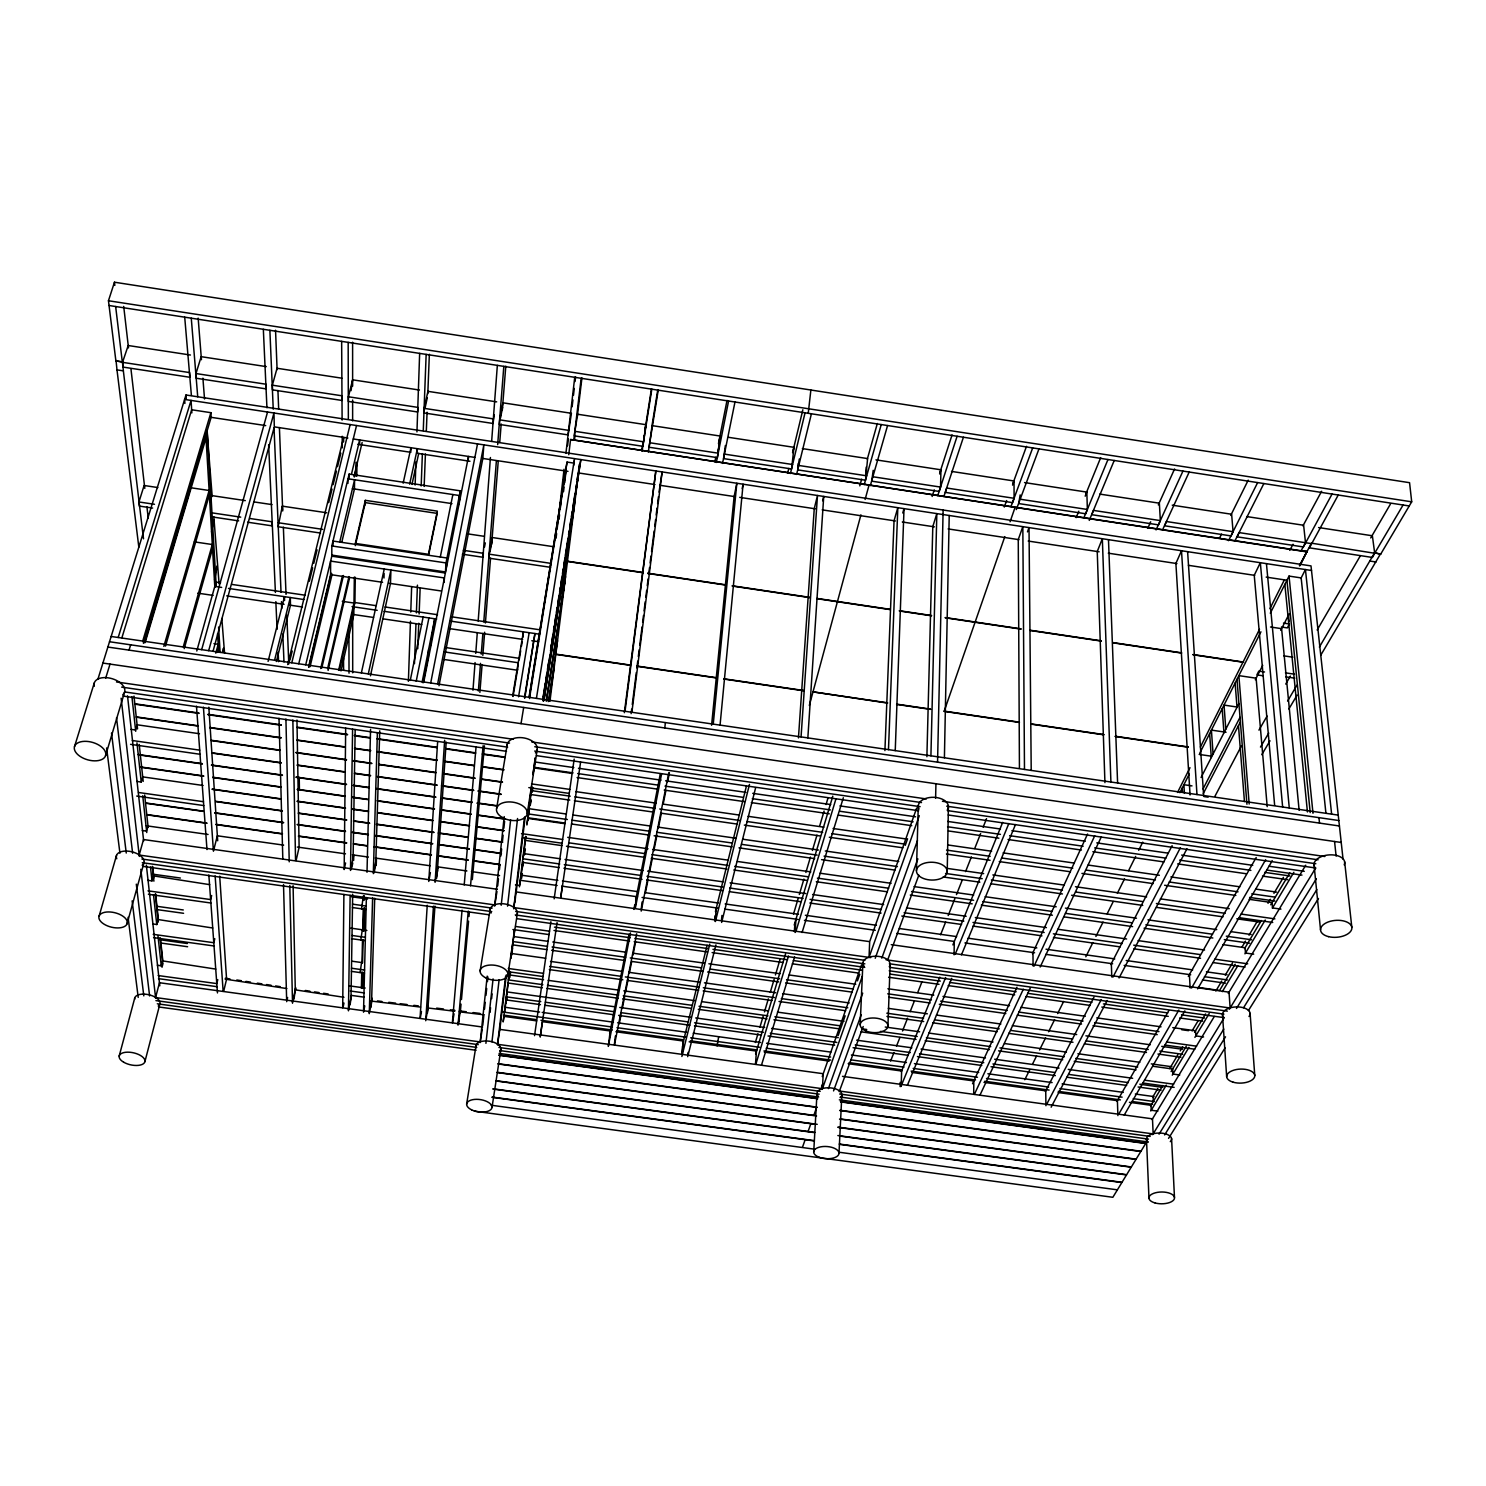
<?xml version="1.0" encoding="UTF-8"?>
<svg xmlns="http://www.w3.org/2000/svg" width="1486" height="1486" viewBox="0 0 1486 1486"><rect width="100%" height="100%" fill="white"/><g stroke="black" fill="none" stroke-linecap="round" stroke-linejoin="round"><path stroke-width="1.5" d="M419.423 390.038L352.628 379.822L351.03 390.688M331.824 545.956L331.805 555.095L445.447 571.961L446.004 562.934L460.326 490.844L349.136 474.09L331.824 545.956L446.004 562.934M332.994 545.622L333.013 541.053L446.989 558.012L446.413 567.039M343.6 441.974L343.637 437.386L287.708 664.576M973.702 1093.696L973.813 1080.935L911.828 1072.428M348.411 396.781L348.374 401.424L417.696 411.993L417.9 407.387L348.411 396.781L352.628 379.822M347.947 483.377L348.003 478.771L459.397 495.525L458.784 504.646M342.69 1007.731L343.898 894.498M344.176 869.069L345.681 728.103M349.08 478.715L349.136 474.09M354.355 577.051L353.798 614.554L341 670.892M355.804 476.04L356.008 462.257M348.448 1010.833L350.139 895.371M350.51 869.96L352.591 729.106M355.284 577.274L354.913 602.554L339.477 670.242M356.789 476.207L356.993 462.425M359.612 444.555L359.686 439.949L351.588 473.681M352.684 894.182L351.012 997.459M353.111 858.091L355.173 729.589M954.086 954.811L954.291 941.437L896.857 933.357M364.274 997.18L351.42 995.416L350.102 1004.74M353.649 860.413L353.742 855.007L350.51 870.443M365.24 504.887L365.333 500.336L437.33 511.128L428.451 554.297L355.321 543.412L365.333 500.336M947.214 871.725A15.399 8.916 1.5 0 0 924.589 863.162A15.399 8.916 1.5 0 0 923.698 878.579A15.399 8.916 1.5 0 0 947.214 871.725L948.402 806.898M944.409 757.767L949.22 515.493M360.114 972.568L361.562 962.538L352.368 961.256M360.819 939.969L362.305 929.716M361.507 908.819L363.03 898.38M935.604 798.205L935.939 783.754M937.555 762.188L943.127 510.014M361.395 988.32L361.767 972.104M361.99 962.835L362.51 939.672M362.733 930.403L363.216 909.562M363.42 900.293L363.531 895.649M361.971 988.413L362.343 972.197M362.565 962.928L363.104 939.765M363.327 930.496L363.81 909.636M364.033 900.367L364.144 895.742M362.12 986.741L362.435 972.828M363.42 931.072L363.977 907.872M362.695 986.834L363.03 972.903M364.014 931.146L364.572 907.965M930.923 755.817L936.83 513.617L932.799 526.601L926.892 756.708M873.211 470.3L871.706 481.167L939.208 491.457L940.545 487.074L940.954 469.799L875.96 459.861M363.55 1010.591L366.373 897.637M367.005 872.282L370.553 729.385M369.271 1013.675L372.633 897.637M373.357 872.115L377.388 732.858M916.453 870.685L918.274 805.951M383.982 578.017L384.112 573.522M371.593 1001.192L374.713 898.213M375.828 861.286L379.747 730.852M376.218 865.391L376.441 858.202L373.32 873.638M900.089 1086.563L900.219 1082.328M901.185 1085.876L901.63 1071.016L848.172 1063.679M408.39 681.312L410.452 621.259M410.768 612.028L411.641 586.636M415.133 485.03L415.931 461.923M416.953 431.906L419.646 353.389M895.241 750.616L904.027 508.639L902.764 512.986M887.941 1025.897L890.133 964.247M414.464 663.629L415.95 624.399M416.396 612.864L417.436 585.168M421.17 485.941L422.395 453.62M423.269 430.55L426.148 354.392M417.752 648.75L418.755 623.247M419.126 613.978L420.129 588.475M424.142 486.442L425.423 453.973M426.333 430.791L427.076 412.235M427.801 393.697L429.361 354.281M888.479 749.631L897.823 507.692L894.052 520.75L884.913 750.597M410.768 452.301L410.972 447.732L403.152 483.173M860.171 1024.801L862.883 963.225M496.677 401.852L427.912 391.338L424.197 408.353L423.993 412.941L493.055 423.473L494.225 414.631M869.013 485.235L865.112 499.445M838.996 1153.192L841.856 1094.625M865.781 475.854L866.208 467.143M799.301 459.025L797.778 469.892L865.558 480.219L867.601 458.58L802.366 448.605M821.535 1089.387L821.758 1085.114M428.172 657.165L428.6 649.605M813.715 1152.059L816.984 1093.566M444.128 582.419L444.407 577.961L330.616 561.095L330.598 574.618L382.571 582.308M420.055 1018.3L427.244 905.29M428.86 879.935L437.646 741.551M794.36 931.443L794.954 922.565M795.103 932.484L795.976 919.147M807.845 737.892L823.727 496.435L822.631 500.819M459.713 499.965L460.326 490.844M425.832 1019.099L433.466 906.163M435.175 880.826L444.667 740.251M801.065 736.907L817.486 495.488L814.254 508.658L798.446 737.91M427.987 1007.935L434.952 906.126M437.516 868.92L446.19 742.127M468.183 460.994L468.499 456.443L423.77 681.981M472.975 690.21L475.056 662.57M475.743 653.338L477.303 632.609M478.176 621.092L490.436 457.521M491.643 441.398L497.346 365.37M797.945 467.719L798.279 463.372M755.501 1063.79L756.467 1051.066L689.132 1041.816M725.354 445.54L723.589 458.598L791.611 468.963L793.97 447.323L728.493 437.311M478.362 690.99L480.517 663.369M481.241 654.156L482.876 633.445M483.767 621.928L496.398 460.771M497.661 444.648L503.81 366.373M479.885 692.365L482.096 664.614M482.82 655.345L484.659 632.219M485.402 622.968L490.547 558.179M491.643 544.303L498.256 461.013M499.723 442.512L501.191 424.012M502.305 410.117L505.797 366.169M810.873 390.019L808.235 413.312M499.686 419.851L499.315 424.42L568.116 434.896L571.423 413.294L502.918 402.817L499.686 419.851L568.655 430.364M553.665 546.718L492.256 537.523L489.191 554.167L488.857 558.142L550.526 567.318M452.376 1022.74L462.053 910.175M464.208 884.913L476.04 747.105M718.685 1036.671L717.069 1045.94M458.152 1023.52L468.257 911.048M470.523 885.805L483.099 745.786M721.527 919.89L721.936 915.45M460.196 1013.378L461.031 1004.146M461.459 999.539L468.554 921.134M468.982 916.528L469.39 911.902M472.307 879.619L484.436 745.879M714.673 920.243L715.082 915.803M715.119 921.246L716.345 907.927M687.721 1056.639L688.129 1052.404M720.06 725.112L743.093 484.195L742.183 488.615M713.243 724.128L736.833 483.247L734.121 496.528L711.59 725.261M681.925 1052.385L682.538 1046.051M682.223 1053.741L683.467 1041.036L615.891 1031.748M522.793 637.475L523.388 631.847L512.67 695.931M480.145 1042.578L487.204 976.116M494.689 906.144L504.2 816.594M717.849 453.304L718.314 448.958M718.778 444.611L720.078 436.03L652.075 425.628L649.122 447.249L717.385 457.651L720.078 436.03M482.764 1025.377L483.749 1016.145M484.492 1009.235L485.216 1002.326M485.959 995.416L486.702 988.506M487.445 981.596L487.928 976.989M497.699 885.897L498.442 878.988M499.426 869.756L499.909 865.149M500.912 855.917L501.636 849.008M502.379 842.079L503.122 835.169M503.865 828.259L504.59 821.331M485.922 1043.358L493.073 978.902M501.209 905.253L510.627 819.845M490.064 1012.337L490.566 1007.731M491.625 998.629L492.107 993.93M491.959 1041.872L499.11 979.738M507.543 906.144L517.555 818.507M641.302 908.615L642.082 901.965M664.781 727.973L665.394 722.605M556.08 538.192L556.6 533.585M557.139 528.997L564.067 469.242M565.943 453.156L574.729 377.314M559.015 519.376L559.553 514.769M560.352 507.878L560.891 503.29M561.689 496.398L562.507 489.507M563.305 482.616L563.844 478.009M567.578 445.856L568.376 438.964M572.129 406.811L572.927 399.92M573.466 395.313L574.265 388.422M575.063 381.531L575.602 376.942M497.476 1044.955L505.611 976.339M513.654 908.8L524.521 817.17M614.387 1044.435L615.39 1035.983M635.079 907.742L636.38 896.652M499.779 1030.039L506.336 974.853M563.51 491.68L564.067 487.092M564.773 482.634L565.962 471.062L529.48 698.569M573.336 463.038L567.039 462.072L529.35 696.804M516.088 893.16L525.115 817.226M568.748 454.697L570.568 439.522L1306.863 551.64L1299.878 565.739M573.763 440.32L581.175 378.298M574.506 439.893L575.063 435.305M577.255 416.953L581.936 377.908M608.424 1045.773L610.207 1030.968L542.371 1021.644L540.291 1036.429M503.16 1021.941L509.438 971.175M510.887 957.82L514.416 929.883M519.431 886.845L525.505 836.451M526.898 825.009L531.579 786.075M532.954 774.633L535.164 757.879M505.166 1008.047L507.097 991.924L615.185 1006.839M506.819 994.283L508.193 982.84M509.587 971.417L508.955 976.506L509.215 974.927L543.56 979.72M511.518 955.405L512.893 943.963M513.729 937.109L514.639 929.512M520.843 878.505L522.831 861.62M523.666 854.766L525.877 836.469M527.809 820.458L531.802 787.32M534.7 763.284L535.332 758.139M574.896 431.33L574.358 435.862L642.899 446.302L645.89 424.68L577.645 414.241L574.896 431.33L643.587 441.806M506.466 998.536L505.909 1003.124L506.689 998.536M508.955 977.918L509.512 973.349M512.001 952.73L512.559 948.142M522.236 867.973L522.793 863.385M523.908 854.227L524.447 849.658M528.644 814.997L529.109 811.189M529.982 803.833L530.539 799.264M531.375 792.391L531.932 787.803M573.689 465.378L574.246 460.864M560.686 607.941L569.64 537.263M549.95 701.281L578.518 472.957M631.123 713.67L631.699 709.101M632.274 704.531L636.305 672.564M636.881 667.994L637.735 661.14M638.311 656.571L639.184 649.716M639.76 645.147L642.063 626.888M642.639 622.318L643.494 615.464M644.07 610.895L645.221 601.756M645.797 597.186L646.67 590.332M647.246 585.763L648.1 578.927M648.676 574.358L649.549 567.503M650.125 562.934L650.979 556.08M651.555 551.51L654.156 530.966M654.732 526.397L655.586 519.543M656.162 514.973L657.035 508.119M657.611 503.55L658.465 496.695M659.041 492.126L662.124 471.916L631.884 712.277M624.343 712.686L655.846 470.951L625.03 711.274M643.772 439.8L644.348 435.472M560.761 897.284L562.321 886.213M534.551 1035.649L550.879 921.747M554.148 898.844L574.172 759.105M540.198 1037.079L557.064 922.62M560.761 897.433L580.599 762.095M507.933 974.575L517.369 913.351M510.794 958.526L511.574 953.51L545.641 958.247M509.159 974.946L508.398 979.906L542.836 984.679M504.497 1012.207L505.24 1007.304L539.641 1012.04M506.002 1002.418L506.689 997.886M509.828 977.435L510.534 972.884M503.234 1021.291L503.995 1016.368L536.669 1020.863M492.015 1107.404L500.912 1049.153M527.251 813.399L537.263 749.185M531.765 787.097L531.226 790.589L570.234 796.18M514.769 902.169L515.456 897.693M527.047 823.653L527.864 818.414L564.921 823.69M528.756 812.563L527.939 817.783L564.643 823.003M530.168 804.353L530.874 799.802M546.439 699.627L565.553 576.661M530.298 805.152L531.004 800.601M532.174 792.242L532.88 787.691M546.309 701.243L565.051 580.673M525.747 836.934L525.208 840.389L561.894 845.608M522.478 867.267L523.462 861.657M524.521 854.803L525.32 848.952M548.223 701.596L557.529 640.689M521.605 878.282L522.31 873.731M549.003 700.909L554.278 666.787M645.221 428.971L645.89 424.68M543.17 696.767L545.306 683.077M546.031 678.508L546.737 673.938M547.461 669.387L548.538 662.533M550.674 648.843L551.399 644.274M552.105 639.704L552.829 635.154M553.535 630.584L554.259 626.015M554.965 621.464L555.69 616.894M556.396 612.325L557.12 607.755M557.826 603.205L558.903 596.35M559.609 591.781L560.333 587.23M561.039 582.661L561.764 578.091M562.47 573.54L563.194 568.971M563.9 564.401L564.624 559.832M565.33 555.281L567.838 539.307M568.562 534.737L569.268 530.168M569.992 525.598L570.698 521.047M571.423 516.478L572.129 511.908M572.853 507.358L574.989 493.649M575.714 489.098L576.419 484.529M578.203 473.124L577.144 479.959L579.633 463.985L578.927 468.554M543.003 698.791L549.969 655.252M550.507 650.905L569.249 532.192M569.788 527.771L576.735 484.343M543.04 700.538L580.84 459.564L543.337 701.188M543.82 700.686L574.933 501.562M544.043 700.277L574.395 505.89M533.121 773.24L533.957 767.928L572.129 773.426M534.31 765.513L534.867 761.984L573.856 767.593M641.729 450.629L642.454 446.041M645.333 427.708L651.462 388.738M642.063 451.094L651.815 389.183M482.244 1029.148L480.201 1041.927L155.584 997.552L159.466 982.729L482.579 1027.03M536.427 698.383L574.525 458.617M466.641 1104.098L475.984 1045.884M651.89 426.371L657.778 389.722M648.267 452.041L658.224 390.186M521.029 723.645L523.666 707.466M496.974 891.507L494.819 904.918L139.182 855.044L143.51 839.534L497.346 889.278M529.09 697.045L567.039 462.072M570.568 439.522L1306.9 551.9M480.127 970.878L490.213 909.023M524.484 697.64L534.941 633.538L524.781 698.197M496.621 808.421L507.283 744.226M518.577 696.785L529.165 632.683M458.004 1025.154L460.474 1010.387M458.431 1023.91L459.137 1019.693M513.06 696.488L517.63 669.071M519.153 659.933L520.676 650.794M521.437 646.224L522.199 641.655M452.598 1022.257L454.029 1013.823M425.72 1020.733L428.339 1005.985L427.392 1013.173M420.334 1017.836L421.467 1011.52M436.587 878.412L437.887 866.877L435.064 882.331M436.438 877.056L437.627 870.443M428.748 881.439L430.383 872.598M490.009 551.826L491.959 541.294M484.51 547.052L485.29 542.91M500.541 417.956L502.584 407.164M437.627 683.987L483.86 444.853L482.82 458.468L439.002 685.715M369.308 1013.006L372.169 998.258L370.85 1007.582M609.631 1033.903L629.042 934.304M633.89 909.413L634.763 904.881M635.655 900.349L660.341 773.612M363.513 1012.207L364.757 1005.892M430.699 682.984L477.526 443.887M608.294 1046.404L630.491 932.929M635.376 907.965L661.567 774.039M422.135 682.111L434.729 618.789L430.253 646.707M423.083 682.817L428.451 655.735M714.859 461.812L715.769 457.261M718.462 443.627L727.025 400.403M716.363 462.462L728.586 401.034M614.461 1044.918L636.658 933.784M641.19 911.104L668.811 772.757M619.235 1023.743L621.018 1014.864M622.355 1008.195L624.566 997.087M625.457 992.629L628.114 979.385M629.432 972.773L631.643 961.721M632.962 955.108L635.618 941.864M645.351 893.179L648.007 879.879M649.791 871L652.484 857.571M653.821 850.865L656.961 835.188M658.298 828.464L661.437 812.805M663.22 803.87L665.877 790.608M667.641 781.747L669.424 772.906M374.101 872.821L376.329 861.806M348.467 1010.146L351.42 995.416M440.302 557.009L452.858 494.541M416.21 681.238L428.915 617.935M343.099 1007.248L343.953 1003.031M410.266 680.384L423.12 617.08M722.53 463.409L734.976 402.019M428.804 554.278L437.2 513.394L365.296 502.621L355.284 545.678M351.848 867.415L352.758 863.013M344.176 869.551L345.569 862.939M368.305 673.901L390.929 570.048L390.484 583.478L370.46 675.814M409.634 484.157L417.362 448.698L417.157 453.267L469.966 461.254M411.975 484.417L418.718 453.341M292.501 1002.474L295.714 987.763L293.949 999.186M424.922 408.65L427.262 397.876M286.687 1001.675L287.615 997.477M361.377 672.898L384.242 569.045M338.622 670.335L353.965 603.037L342.3 601.31M296.104 860.524L299.113 847.299L296.959 720.041M328.109 670.39L349.451 578.37M327.589 668.663L348.969 576.568M320.697 668.533L342.43 575.881M321.775 668.087L343.452 575.509M792.967 451.54L793.97 447.323M308.568 666.842L330.524 574.859M354.114 476.152L362.138 442.512M308.865 667.325L331.304 573.299M354.281 477.025L355.878 470.319M339.737 542.037L354.578 479.755L354.448 488.987L341.78 542.297M310.072 666.657L332.14 574.079M305.726 664.799L332.177 554.631M787.71 472.957L788.806 468.443M792.577 452.636L802.849 409.764M298.76 663.778L356.529 425.535M223.773 990.883L226.801 978.29M790.422 473.514L805.059 412.811M217.773 979.645L216.807 983.602L158.185 975.559M290.011 659.988L292.222 650.998M309.348 581.305L312.654 567.819M313.769 563.324L317.075 549.839M328.685 502.639L332.01 489.154M333.105 484.659L336.43 471.173M337.526 466.678L340.833 453.174M291.795 662.775L350.139 424.55M796.589 474.461L811.412 413.795M214.801 938.725L213.817 942.718L153.225 934.341M682.761 1043.934L707.113 945.263M715.435 911.624L746.436 786.02M681.87 1056.49L709.806 944.056M715.398 921.561L749.464 784.404M274.631 660.025L290.327 597.521L290.476 605.248L276.396 661.493M268.093 661.381L284.476 596.666L284.569 600.53M211.662 895.501L210.641 899.569L148.006 890.838M688.129 1055.023L715.936 944.91M721.62 922.434L755.668 787.617M213.427 851.162L217.346 835.782L283.64 845.125M144.922 1061.617L159.968 1003.719M162.011 967.275L162.866 964.005M320.456 533.047L278.105 526.75L282.34 506.15L326.734 512.781M152.742 923.939L156.754 924.496L158.073 919.537L212.721 928.007M119.177 1056.082L134.706 998.146M222.417 652.205L223.494 648.212L223.68 651.667M809.331 705.441L860.933 514.843M147.876 880.325L151.999 880.901L153.374 875.867L209.73 884.653M215.786 653.171L218.201 644.292L213.947 643.661M217.197 652.428L218.423 647.952M213.204 650.645L274.316 426.891L273.963 412.997L208.69 650.664M272.347 385.19L342.096 395.815L342.059 400.458L272.458 389.852L272.347 385.19L277.046 368.268L341.873 378.187M201.687 649.642L267.554 412.012M127.072 923.79A14.507 7.411 13.8 0 0 108.348 911.94A14.507 7.411 13.8 0 0 103.89 924.069A14.507 7.411 13.8 0 0 127.072 923.79L144.049 862.4M214.913 574.135L217.216 565.906L214.597 579.856M148.006 826.012L146.575 831.12L142.322 830.507M196.784 651.017L215.99 582.085L220.56 582.753M859.781 485.866L861.657 479.179M867.304 459.137L877.334 423.491M184.208 648.658L212.554 548.594M864.183 484.715L881.235 424.569M211.551 532.044L213.668 519.84L211.885 526.081M136.842 781.432L141.226 782.063L142.712 776.881L203.099 785.481M183.261 646.912L212.312 544.526L194.332 541.87M99.116 916.138L116.521 855.342M870.313 485.643L887.569 425.535M210.102 501.804L211.885 495.618L245.301 500.615M163.832 646.373L209.136 490.491L190.635 487.724L144.699 642.063M165.503 646.094L209.377 494.782M208.709 475.483L209.935 471.285L208.969 479.625M143.288 642.955L205.105 435.565M143.938 642.992L211.142 417.325L210.882 412.681L191.657 409.764L121.926 637.68M145.126 642.639L206.034 437.906M755.371 1042.485L757.971 1033.736M759.922 1027.179L763.172 1016.257M764.473 1011.873L768.336 998.852M770.268 992.332L774.132 979.311M775.432 974.965L779.946 959.77M793.524 914.076L798.038 898.826M799.338 894.479L803.907 879.08M805.876 872.468L810.446 857.069M812.396 850.475L816.984 835.076M819.585 826.29L824.098 811.077M826.049 804.558L827.981 798.038M105.562 755.668A16.179 9.046 15.9 0 0 84.665 741.328A16.179 9.046 15.9 0 0 79.928 756.281A16.179 9.046 15.9 0 0 105.562 755.668L124.601 692.086M142.823 640.726L210.882 412.681M755.594 1053.945L785.555 953.938M794.211 925.054L832.81 796.162M129.041 650.125L130.657 644.831M755.817 1064.329L788.527 955.981M795.864 931.666L835.912 799.004M761.501 1065.109L794.639 956.854M802.068 932.539L843.324 797.759M195.966 373.543L265.994 384.224L266.124 388.886L196.263 378.243L195.966 373.543L201.186 356.677L266.254 366.615M105.655 678.266L110.02 664.093M118.193 637.494L191.062 400.403L191.861 412.867M74.504 746.604L94.268 682.984M97.89 679.269L185.991 394.997L1311.005 565.906L1343.047 859.131M122.298 361.915L115.889 360.931L122.298 361.915L115.648 306.525M152.631 508.063L139.331 506.076L138.941 501.971L144.123 485.495L157.869 487.557M939.616 473.96L940.954 469.799M115.889 360.931L108.459 300.748L114.459 282.21L1409.564 482.69L1411.7 501.822L1380.661 554.185L1374.606 552.792L1380.661 554.185M932.149 496.473L934.285 489.878M939.969 472.288L952.062 434.915M937.74 495.618L957.114 436.252M943.851 496.547L963.411 437.237M122.521 362.343L189.595 372.577L189.911 377.277L122.966 367.079L122.521 362.343L128.205 345.514L190.412 355.024M1014.102 498.293L1012.598 502.639L945.337 492.386L946.693 488.021L1014.102 498.293L1014.028 480.981L951.523 471.415M1004.815 536.632L944.112 711.385L1019.415 722.437M1010.09 521.735L1015.049 507.469M1020.176 494.894L1018.69 503.568L1085.709 513.766L1087.362 509.475L1086.842 492.107L1024.56 482.579M822.241 1076.551L861.509 964.897M916.676 808.031L869.681 941.641L869.031 957.374L919.295 815.703M838.197 1035.501L845.144 1015.83M857.459 980.871L859.781 974.314M905.253 845.367L907.575 838.81M822.204 1089.349L862.363 976.153M802.459 1147.285L805.171 1139.688M808.087 1131.496L810.836 1123.732M1027.476 531.895L1029.018 527.604L1031.21 770.417M828.426 1088.606L862.697 993.168M875.235 958.247L917.475 840.612M1012.542 485.105L1014.028 480.981M833.553 1090.91L861.211 1014.827M881.792 958.173L917.884 858.852M1004.276 507.06L1006.672 500.559M1013.006 483.191L1026.51 446.32M839.237 1091.671L863.199 1026.51M887.662 959.993L918.831 875.18M1011.037 506.485L1032.677 447.918M1016.313 509.587L1038.974 448.883M890.578 1061.097L893.978 1052.497M896.541 1046.033L899.94 1037.432M902.504 1030.987L907.575 1018.17M910.101 1011.78L914.336 1001.1M917.716 992.555L921.933 981.875M940.564 934.805L945.653 921.97M948.179 915.543L954.811 898.807M956.464 894.628L962.278 879.972M965.584 871.595L971.38 856.939M974.705 848.525L980.63 833.59M983.156 827.182L986.537 818.637M1085.189 496.194L1086.842 492.107M901.37 1071.685L939.802 977.119M952.897 944.892L1002.678 822.371M1076.18 517.63L1078.799 511.203M1085.802 494.058L1100.68 457.651M900.906 1086.545L945.653 977.509M955.312 953.993L1008.827 823.56M1084.093 517.332L1107.962 459.527M907.426 1085.189L951.709 978.364M961.461 954.848L1015.495 824.526M1089.257 520.397L1114.221 460.493M1160.343 520.602L1158.541 524.874L1091.783 514.695L1093.455 510.404L1160.343 520.602L1159.359 503.197L1099.77 494.095M1147.824 528.143L1150.703 521.809M1158.337 504.906L1174.572 468.963M1156.052 529.926L1182.949 471.081M1163.074 528.756L1189.19 472.046M972.531 1083.74L1017 987.206M1032.473 953.64L1087.566 834.036M1233.064 531.691L1231.095 535.926L1164.597 525.784L1166.417 521.53L1233.064 531.691L1231.634 514.249L1172.25 505.166M974.352 1094.402L1023.297 989.267M1034.052 966.141L1094.736 835.764M979.961 1095.163L1030.3 988.004M1040.181 966.996L1101.367 836.729M1219.449 538.248L1221.492 534.106M1230.742 515.419L1248.221 480.145M1024.801 1079.709L1029.724 1069.79M1032.659 1063.846L1036.596 1055.914M1039.55 1049.97L1045.587 1037.841M1048.596 1031.767L1054.614 1019.637M1057.623 1013.563L1063.66 1001.434M1085.82 956.78L1092.897 942.551M1095.906 936.459L1103.058 922.063M1107.144 913.834L1113.274 901.5M1117.361 893.272L1124.512 878.876M1128.58 870.666L1135.657 856.4M1138.703 850.289L1142.734 842.153M1228.532 540.681L1257.639 482.597M1177.544 792.447L1189.989 767.686M1200.372 747.031L1259.496 629.358M1269.88 608.703L1284.406 579.8M1234.699 541.294L1263.862 483.563M1179.884 792.688L1189.227 774.113M1199.629 753.495L1260.945 631.81M1270.307 613.235L1289.031 576.085L1301.16 577.924L1325.883 812.861M1299.86 565.46L1306.863 551.64M1338.236 495.024L1309.407 547.851L1372.432 557.454L1374.699 553.275L1372.377 535.777L1318.584 527.549M1300.863 578.5L1305.432 569.565L1331.623 814.142M1299.396 565.664L1311.469 543.17L1374.699 553.275M1201.078 777.494L1238.915 703.565M1255.317 679.752L1262.728 665.338M1280.728 630.343L1289.198 613.867M1045.364 1091.541L1093.956 997.292M1110.859 964.507L1172.12 845.664M1203.01 788.973L1240.011 717.348M1203.307 793.524L1240.383 721.955M1046.627 1104.377L1101.2 999.669M1112.958 977.101L1180.367 847.763M1051.141 1107.181L1107.2 1000.524M1119.069 977.955L1186.98 848.729M1214.954 796.255L1241.404 745.972M1289.737 550.377L1293.043 544.266M1302.925 525.914L1321.611 491.272M1332.05 494.076L1303.389 546.941L1237.132 536.836L1239.12 532.601L1311.525 543.635M1319.382 647.079L1374.606 552.792M1320.664 655.363L1380.605 553.702M1116.989 1101.405L1168.758 1010.703M1188.317 976.432L1256.209 857.515M1118.642 1114.296L1178.844 1010.071M1191.568 988.023L1265.663 859.725M1258.939 730.128L1267.075 716.103M1285.724 684.08L1290.368 676.074M1317.153 630.027L1360.247 555.968M1370.724 537.951L1390.524 503.921M1124.215 1115.076L1184.825 1010.907M1197.642 988.877L1272.239 860.673M1260.481 747.068L1268.728 733.081M1287.582 701.076L1296.999 685.083M1374.643 553.275L1403.081 505.017M1261.763 754.702L1270.01 740.79M1288.864 709.008L1297.111 695.095M1152.932 1096.742L1157.835 1088.495M1169.686 1068.583L1177.841 1054.856M1180.218 1050.881L1182.707 1046.683M1192.069 1030.931L1198.106 1020.789M1215.808 991.051L1221.808 980.964M1225.3 975.095L1232.47 963.039M1241.906 947.176L1245.509 941.121M1249.02 935.214L1257.342 921.209M1268.004 903.302L1270.381 899.309M1273.929 893.327L1283.421 877.372M1150.554 1106.03L1162.814 1085.523M1171.117 1071.592L1186.255 1046.255M1194.595 1032.306L1205.555 1013.954M1235.219 964.247L1219.579 990.456L1197.92 987.373M1244.562 948.607L1261.335 920.521M1270.734 904.77L1289.829 872.802M1150.777 1110.989L1166.287 1085.133M1172.25 1075.177L1188.93 1047.333M1194.893 1037.395L1209.195 1013.526M1222.309 991.645L1237.819 965.789M1244.971 953.863L1265.236 920.038M1272.388 908.113L1293.86 872.319M1152.04 1119.59L1214.322 1016.48M1228.253 993.428L1305.73 865.205M1117.249 1190.082L1112.847 1197.289L474.368 1111.157M1152.69 1134.654L1223.777 1018.393M1229.349 1009.273L1315.723 867.991L948.235 814.997M1159.043 1134.171L1223.758 1029.092M1236.482 1008.455L1316.355 878.765M1164.634 1134.932L1225.523 1036.801M1243.559 1007.731L1316.856 889.575M1168.553 1138.369L1225.077 1047.909M1248.426 1010.554L1318.472 898.473M377.388 1000.914L381.939 1001.471M388.775 1002.307L395.61 1003.143M400.18 1003.7L407.015 1004.517M413.851 1005.353L418.42 1005.911M436.643 1008.14L443.478 1008.975M450.314 1009.811L454.883 1010.369M459.434 1010.926L466.27 1011.743M473.105 1012.579L479.959 1013.415M370.385 1000.97L420.557 1007.081M427.392 1007.917L454.753 1011.242M459.304 1011.799L484.38 1014.864M498.98 1055.023L817.43 1098.451M840.389 1101.59L1145.817 1143.254M498.98 1055.301L817.727 1098.786M840.667 1101.906L1145.669 1143.514L1140.951 1151.26L840.184 1110.283M498.089 1063.697L817.226 1107.163M498.033 1063.976L816.65 1107.367L813.826 1115.336L497.16 1072.279M839.646 1110.506L1140.784 1151.52L1136.121 1159.154L841.262 1119.051M497.16 1072.558L816.557 1115.986M839.534 1119.107L1135.973 1159.414L1131.366 1166.956L837.881 1127.112M496.231 1080.731L817.244 1124.326M496.231 1081.009L815.424 1124.345M838.308 1127.447L1131.199 1167.216L1126.648 1174.683L837.881 1135.545M493.092 1088.811L814.96 1132.425M493.036 1089.071L814.347 1132.611M839.609 1136.047L1126.499 1174.924L1122.004 1182.299L839.274 1144.053M492.2 1097.077L813.994 1140.616M492.07 1097.318L814.347 1140.932M839.59 1144.35L1121.856 1182.559L1117.398 1189.84L839.256 1152.263M491.253 1105.231L814.569 1149.18M351.495 968.24L364.572 970.042M160.581 942.997L187.607 946.731M619.792 1007.471L691.083 1017.316M695.689 1017.947L764.677 1027.476M771.587 1028.423L838.271 1037.637M856.679 1040.181L911.865 1047.797M921.06 1049.06L985.459 1057.958M994.654 1059.221L1059.054 1068.118M1068.248 1069.381L1132.648 1078.279M1144.517 1080.173L1173.643 1084.186M351.439 971.38L364.479 973.181M1142.845 1083.034L1174.144 1087.362M506.355 996.846L540.774 1001.601M545.362 1002.233L614.22 1011.725M621.111 1012.672L687.665 1021.848M694.556 1022.795L763.414 1032.306M770.305 1033.253L836.859 1042.429M855.23 1044.955L910.324 1052.552M919.5 1053.834L983.769 1062.694M992.945 1063.957L1054.911 1072.502M1068.694 1074.397L1128.357 1082.625M1139.836 1084.223L1162.795 1087.38M505.983 999.892L540.458 1004.629M545.065 1005.279L614.015 1014.771M618.622 1015.402L689.875 1025.229M694.464 1025.86L761.129 1035.055M768.021 1036.002L834.686 1045.197M853.075 1047.723L908.243 1055.339M917.438 1056.602L981.8 1065.481M990.995 1066.744L1055.357 1075.604M1066.855 1077.201L1126.629 1085.43M1138.109 1087.009L1161.105 1090.185M349.024 985.812L365.184 988.041M542.186 1012.393L613.458 1022.201M617.582 1022.777L686.532 1032.268M693.238 1033.197L760.572 1042.466M766.59 1043.283L830.86 1052.107M851.422 1054.967L906.441 1062.527M914.447 1063.642L978.698 1072.483M987.874 1073.746L1052.125 1082.588M1062.1 1083.944L1123.249 1092.377M1135.36 1094.03L1154.046 1096.612M350.325 991.013L364.126 992.908M502.101 1011.892L612.473 1027.067M617.006 1027.68L686.049 1037.191M690.656 1037.822L759.532 1047.258M766.237 1048.206L830.6 1057.048M851.181 1059.889L903.99 1067.152M913.147 1068.397L977.472 1077.257M986.518 1078.483L1048.652 1087.046M1059.889 1088.569L1122.116 1097.151M1133.261 1098.656L1154.25 1101.572M157.349 965.25L161.25 965.789L162.531 960.885L215.73 969.095M504.144 1015.198L536.335 1019.619M540.923 1020.25L612.213 1030.039M616.82 1030.671L683.504 1039.847M690.396 1040.794L757.08 1049.952M763.99 1050.899L830.674 1060.075M849.063 1062.601L901.946 1069.864M911.141 1071.127L975.54 1079.988M984.735 1081.251L1049.116 1090.092M1058.311 1091.356L1120.407 1099.9M1131.905 1101.479L1152.597 1104.321M764.343 1052.144L829.188 1061.06M983.973 1082.328L1045.735 1090.817L1045.921 1105.714M1058.143 1092.526L1117.398 1100.662L1117.899 1115.577M1129.416 1102.315L1151 1105.287L1151.223 1110.246L1157.873 1111.157M158.519 978.661L217.03 986.685M842.488 1076.347L1152.486 1118.847L1153.155 1133.911L839.46 1091.04M155.937 1000.617L478.251 1044.639M498.906 1047.463L820.198 1091.356M839.664 1094.012L1150.164 1136.437M157.312 1003.793L476.765 1047.407M499.742 1050.546L819.176 1094.16M840.37 1097.058L1148.529 1139.13M158.742 1006.969L476.077 1050.268M499.073 1053.407L818.712 1097.04M839.349 1099.844L1147.916 1141.954M153.169 874.232L180.363 878.022M553.981 930.477L629.618 941.065M634.188 941.697L707.54 951.95M712.128 952.582L783.178 962.519M792.354 963.801L858.815 973.089M888.628 977.249L939.041 984.308M948.217 985.59L1014.678 994.877M1026.139 996.474L1090.334 1005.446M1101.776 1007.044L1168.256 1016.35M1179.717 1017.947L1202.638 1021.142M515.586 926.465L549.523 931.22M352.535 904.157L366.15 906.07M512.911 929.53L549.04 934.583M352.479 907.556L366.076 909.469M1172.77 1027.606L1195.506 1030.782L1195.803 1035.891L1203.586 1036.968M513.784 936.57L548.204 941.362M552.811 942.013L626.256 952.247M633.129 953.213L704.29 963.132M708.878 963.782L780.02 973.702M789.215 974.983L855.769 984.252M887.904 988.747L933.802 995.137M942.978 996.419L1009.533 1005.706M1021.012 1007.304L1085.282 1016.275M1096.761 1017.873L1161.03 1026.826M1181.686 1029.724L1188.559 1030.671M513.004 941.585L547.498 946.396M552.086 947.028L625.643 957.281M630.25 957.931L701.503 967.85M710.698 969.132L779.667 978.754M786.558 979.701L853.224 988.989M887.718 993.8L931.388 999.892M940.582 1001.174L1007.248 1010.461M1018.746 1012.059L1083.108 1021.031M1094.606 1022.628L1158.969 1031.6M148.396 894.293L210.901 903.005M512.614 944.855L547.034 949.647M551.622 950.297L625.03 960.513M631.903 961.461L703.027 971.38M707.615 972.011L778.72 981.912M785.611 982.878L852.128 992.128M888.832 997.255L930.125 1002.994M939.301 1004.276L1005.836 1013.545M1017.297 1015.142L1081.529 1024.077M1093.009 1025.674L1157.241 1034.628M350.826 928.118L366.875 930.459M1166.714 1042.02L1196.601 1046.181M1164.95 1045.067L1194.781 1049.209M156.624 906.274L183.28 909.971M550.507 961.423L621.742 971.324M628.634 972.29L699.869 982.19M704.457 982.822L775.692 992.722M782.583 993.688L849.23 1002.939M888.294 1008.362L927.357 1013.805M936.533 1015.068L1000.877 1024.021M1012.375 1025.619L1076.7 1034.553M1085.895 1035.835L1150.238 1044.769M1161.736 1046.367L1182.41 1049.246M352.015 935.474L365.37 937.332M156.996 909.599L183.577 913.296M351.959 938.743L365.296 940.601M549.671 966.402L620.758 976.283M625.346 976.915L698.754 987.094M703.342 987.744L774.429 997.608M781.32 998.573L847.837 1007.805M886.826 1013.211L923.512 1018.319M934.991 1019.898L999.205 1028.814M1010.684 1030.411L1072.613 1039.011M1086.359 1040.924L1148.288 1049.525M1159.767 1051.104L1182.689 1054.298M549.337 969.596L622.82 979.794M627.426 980.426L698.624 990.308M703.212 990.939L772.107 1000.505M778.998 1001.471L845.608 1010.703M886.938 1016.443L923.698 1021.532M932.874 1022.814L997.18 1031.73M1008.678 1033.327L1072.985 1042.262M1084.464 1043.841L1146.468 1052.459M1157.966 1054.038L1180.924 1057.233M508.268 968.482L543.486 973.349M507.878 971.677L543.022 976.543M548.148 980.351L619.235 990.196M623.823 990.828L694.909 1000.672M701.801 1001.638L768.299 1010.833M777.475 1012.115L843.992 1021.328M885.266 1027.03L919.667 1031.804M928.843 1033.067L993.057 1041.965M1004.517 1043.543L1066.446 1052.125M1077.907 1053.723L1139.836 1062.286M1151.297 1063.883L1171.934 1066.744M1152.746 1066.242L1172.677 1069.01L1172.918 1074.044L1179.754 1074.991M547.442 985.311L618.64 995.156M623.228 995.806L692.142 1005.335M699.033 1006.282L767.946 1015.83M774.838 1016.777L841.447 1025.99M862.103 1028.851L866.71 1029.482M880.492 1031.395L917.233 1036.485M926.428 1037.748L990.735 1046.646M999.929 1047.909L1064.236 1056.806M1075.715 1058.403L1137.737 1066.985M508.008 983.026L542.39 987.781M546.978 988.413L618.046 998.239M622.634 998.871L691.399 1008.381M698.271 1009.328L767.036 1018.839M773.909 1019.786L840.389 1028.981M861.026 1031.823L916.045 1039.438M925.202 1040.702L989.397 1049.58M998.555 1050.843L1062.731 1059.722M1074.211 1061.301L1136.084 1069.864M153.578 937.629L214.04 945.969M160.247 939.784L187.329 943.536M145.925 802.997L203.266 811.115M214.746 812.731L283.547 822.464M297.311 824.414L345.476 831.231M352.349 832.216L368.398 834.482M375.289 835.448L432.612 843.565M439.503 844.55L469.316 848.766M473.904 849.416L501.432 853.317M145.962 803.294L203.285 811.393M214.764 813.028L283.547 822.761M297.311 824.711L345.458 831.528M352.349 832.494L368.398 834.76M375.271 835.745L432.612 843.844M439.484 844.828L469.297 849.045M473.885 849.695L501.395 853.596M559.739 863.979L522.998 858.778L523.796 853.614L560.463 858.815M564.327 864.629L640.095 875.347M646.986 876.313L722.753 887.031M729.626 888.015L803.109 898.398M810 899.383L881.161 909.451M904.12 912.701L963.82 921.134M972.996 922.434L1044.175 932.502M1053.37 933.802L1122.246 943.554M1133.725 945.17L1200.298 954.588M1214.916 959.176L1247.701 963.82M522.552 862.4L559.33 867.601M563.937 868.251L642.063 879.303M646.67 879.953L722.512 890.671M729.403 891.656L800.657 901.723M809.851 903.024L881.087 913.091M901.779 916.026L961.535 924.459M973.014 926.094L1041.965 935.846M1053.463 937.462L1120.11 946.879M1133.892 948.83L1200.539 958.266M1212.947 962.557L1245.082 967.107M147.225 814.607L206.814 823.04M215.972 824.321L282.451 833.72M298.482 835.986L346.609 842.785M353.501 843.751L367.246 845.701M374.119 846.667L431.423 854.766M438.296 855.732L468.09 859.93M472.678 860.58L500.169 864.462M147.263 814.904L206.833 823.318M216.009 824.619L282.451 833.999M298.5 836.265L346.609 843.064M353.482 844.029L367.246 845.98M374.119 846.946L431.404 855.026M438.277 856.01L468.071 860.208M472.641 860.858L500.15 864.741M557.863 880.344L521.196 875.18L519.598 885.452L515.438 884.857M562.451 880.994L638.07 891.674M644.943 892.64L718.295 902.986M725.168 903.952L798.502 914.299M805.375 915.265L876.424 925.276M899.327 928.509L956.631 936.589M968.092 938.205L1036.838 947.919M1046.014 949.201L1114.76 958.897M1126.221 960.513L1192.682 969.894M1206.428 971.825L1227.064 974.742M146.204 825.752L208.059 834.463M297.33 847.057L345.476 853.837M352.349 854.821L368.379 857.069M375.252 858.035L430.234 865.781M437.107 866.765L466.883 870.963M471.452 871.595L499.556 875.57M520.397 880.306L557.139 885.47M561.727 886.12L637.475 896.801M642.063 897.451L717.812 908.113M724.704 909.098L798.149 919.444M804.428 920.336L875.291 930.31M964.934 942.941L1034.59 952.767M1045.828 954.346L1112.642 963.764M1124.122 965.38L1190.695 974.76M1204.459 976.692L1227.417 979.924M1202.471 979.943L1225.448 983.175M869.031 941.548L516.236 891.934L513.803 907.575L870.703 957.616M891.247 944.669L1229.033 992.165L1230.129 1008.01L886.027 959.77M141.894 859.038L492.145 908.113M515.679 911.42L864.889 960.346M889.371 963.764L1227.362 1011.13M142.322 862.697L491.717 911.605M515.289 914.912L864.852 963.857M890.114 967.405L1223.907 1014.139M142.73 866.319L489.061 914.782M517.147 918.72L864.759 967.349M889.222 970.785L1224.223 1017.65M351.569 896.764L367.562 899.011M554.464 927.153L630.25 937.74M634.856 938.39L708.358 948.662M712.946 949.313L786.447 959.585M793.338 960.55L862.251 970.191M889.817 974.054L940.341 981.113M949.535 982.395L1016.145 991.719M1027.625 993.317L1091.931 1002.307M1103.429 1003.923L1167.736 1012.913M1181.519 1014.845L1204.477 1018.059M574.822 796.849L655.14 808.347M659.728 808.997L740.047 820.513M746.938 821.498L822.668 832.346M831.844 833.646L905.29 844.178M946.582 850.085L990.196 856.326M1001.657 857.979L1072.799 868.158M1086.582 870.146L1155.421 879.991M1169.185 881.978L1238.042 891.823M1251.806 893.81L1274.747 897.08M530.743 794.527L569.788 800.118M574.376 800.787L652.465 811.95M661.66 813.269L737.446 824.117M744.337 825.101L820.123 835.949M829.318 837.268L902.801 847.782M946.452 854.023L990.085 860.283M999.261 861.583L1070.459 871.78M1081.938 873.415L1153.136 883.613M1164.634 885.266L1235.832 895.445M1249.596 897.414L1274.858 901.036M1249.132 899.309L1272.053 902.596L1272.499 907.927L1280.951 909.135M132.347 740.511L199.7 750.151M212.461 752.863L281.188 762.69M297.237 764.993L345.346 771.866M354.504 773.184L370.534 775.469M377.407 776.454L436.977 784.98M441.565 785.63L473.625 790.218M478.213 790.868L501.116 794.137M212.498 753.179L281.207 763.005M297.237 765.29L345.328 772.163M354.504 773.482L370.534 775.766M377.407 776.751L436.958 785.277M441.528 785.927L473.607 790.515M478.176 791.165L501.079 794.453M130.582 744.337L199.997 754.256M565.943 813.975L529.22 808.737L528.403 813.956L567.373 819.51M572.834 814.96L650.868 826.105M657.741 827.07L735.793 838.215M742.666 839.2L818.414 850.011M825.306 850.995L898.751 861.49M946.953 868.363L983.676 873.601M992.852 874.92L1064.013 885.08M1075.474 886.715L1146.635 896.875M1160.399 898.844L1229.256 908.67M138.254 754.516L202.319 763.655M211.476 764.974L282.414 775.098M296.141 777.048L346.479 784.236M353.352 785.221L369.364 787.506M376.237 788.49L435.714 796.979M442.587 797.945L472.325 802.199M479.198 803.183L497.494 805.784M138.291 754.832L202.356 763.971M211.495 765.271L282.414 775.395M296.141 777.345L346.479 784.534M353.334 785.518L369.364 787.803M376.218 788.787L435.695 797.276M442.568 798.242L472.307 802.496M476.876 803.146L497.476 806.081M1241.163 914.076L1274.895 918.887M571.961 820.161L649.884 831.268M656.756 832.253L732.394 843.045M741.57 844.345L817.207 855.137M824.08 856.122L897.414 866.579M945.56 873.452L982.227 878.672M991.385 879.991L1062.453 890.114M1076.198 892.083L1142.66 901.556M1156.424 903.525L1225.17 913.333M1239.083 917.661L1272.722 922.472M571.534 823.987L649.531 835.113M654.119 835.764L732.115 846.871M738.988 847.856L814.7 858.648M821.572 859.632L894.981 870.09M943.164 876.963L979.85 882.182M991.329 883.817L1062.434 893.959M1071.61 895.259L1142.734 905.401M1156.498 907.37L1223.015 916.843M1236.779 918.812L1259.719 922.082M139.628 766.813L203.619 775.933M212.758 777.234L281.337 786.986M297.33 789.27L345.328 796.106M352.201 797.09L368.194 799.357M377.333 800.657L434.469 808.811M441.342 809.777L471.043 814.012M477.898 814.997L505.333 818.897M139.647 767.11L203.638 776.231M212.777 777.531L281.337 787.301M297.349 789.568L345.328 796.403M352.182 797.388L368.194 799.654M377.333 800.954L434.451 809.09M441.323 810.074L471.025 814.309M477.879 815.275L505.296 819.195M567.745 837.342L648.007 848.766M652.595 849.416L728.289 860.171M737.446 861.471L810.836 871.91M820.012 873.211L891.098 883.316M914.039 886.585L973.664 895.055M985.125 896.69L1056.23 906.794M1065.406 908.095L1136.493 918.199M1147.954 919.834L1216.755 929.623M1230.519 931.573L1251.156 934.508M212.219 789.066L281.133 798.855M297.219 801.14L345.458 807.994M352.349 808.978L368.435 811.263M377.63 812.563L432.76 820.402M439.652 821.386L469.52 825.622M476.412 826.606L503.977 830.525M212.238 789.345L281.151 799.152M297.219 801.437L345.458 808.291M352.349 809.257L368.435 811.542M377.611 812.861L432.742 820.681M439.633 821.665L469.502 825.919M476.393 826.885L503.94 830.804M521.512 833.609L562.655 839.46M569.305 842.878L645.11 853.633M652.001 854.617L727.806 865.391M734.697 866.357L808.217 876.796M817.411 878.115L888.609 888.219M911.587 891.489L973.609 900.293M982.803 901.593L1051.716 911.382M1065.499 913.351L1132.109 922.806M1145.892 924.775L1212.52 934.23M1226.303 936.18L1251.565 939.784M523.351 837.732L562.117 843.231M566.482 846.258L644.404 857.311M651.277 858.295L726.914 869.031M733.787 869.997L807.139 880.418M816.316 881.718L887.365 891.804M910.286 895.055L972.178 903.841M981.336 905.141L1052.404 915.227M1063.865 916.843L1132.611 926.614M1144.071 928.23L1212.836 938M1224.297 939.616L1249.522 943.201M215.786 801.307L282.34 810.743M298.407 813.028L346.609 819.863M353.501 820.829L369.568 823.114M376.46 824.098L433.838 832.234M438.426 832.884L468.257 837.12M475.149 838.085L500.392 841.67M215.804 801.604L282.359 811.04M298.407 813.306L346.609 820.142M353.501 821.126L369.55 823.393M376.441 824.377L433.819 832.513M438.407 833.163L468.239 837.398M475.13 838.364L502.658 842.283M1222.792 944.594L1245.082 947.752L1245.472 953.028L1253.682 954.179M138.514 792.484L203.471 801.697M136.712 796.069L203.768 805.561M565.051 859.465L642.992 870.499M647.58 871.149L723.218 881.867M730.09 882.833L805.728 893.55M812.601 894.516L883.668 904.584M906.59 907.835L966.179 916.268M975.355 917.568L1046.404 927.617M1057.865 929.252L1126.629 938.985M1138.09 940.601L1204.57 950.018M102.924 663.072L1341.226 842.469M116.502 681.963L513.413 739.285M531.765 741.941L926.391 798.948M942.44 801.27L1324.88 856.512M121.648 687.108L509.512 743.093M534.756 746.734L921.506 802.57M946.712 806.192L1318.082 859.8M124.694 691.937L507.488 747.142M534.7 751.062L920.113 806.657M947.418 810.594L1315.834 863.737M123.134 696.08L506.485 751.322M536.483 755.65L918.682 810.724M1269.007 866.227L1304.281 871.316M134.836 703.77L198.883 712.983M208.021 714.302L281.207 724.834M297.219 727.137L347.52 734.381M354.392 735.366L370.385 737.669M377.258 738.653L436.717 747.217M445.856 748.535L475.594 752.826M482.448 753.811L505.314 757.098M134.892 704.178L198.901 713.41M208.059 714.729L281.207 725.261M297.219 727.564L347.52 734.79M354.374 735.793L370.385 738.096M377.24 739.081L436.68 747.644M445.837 748.944L475.557 753.235M482.411 754.219L505.277 757.507M578.444 768.262L661.01 780.15M665.598 780.8L745.861 792.354M752.752 793.357L830.73 804.576M839.906 805.895L915.58 816.798M947.696 821.424L1000.45 829.021M1011.91 830.655L1085.319 841.225M1096.779 842.878L1167.885 853.113M1181.649 855.1L1252.735 865.335M1266.796 870.053L1301.977 875.105M534.031 767.278L573.094 772.887M577.683 773.556L658.094 785.11M665.004 786.113L743.111 797.35M752.306 798.669L830.414 809.907M839.609 811.226L913.128 821.795M947.585 826.755L1000.431 834.352M1009.626 835.671L1083.145 846.24M1094.643 847.893L1165.86 858.146M1179.643 860.134L1250.878 870.369M1264.66 872.356L1289.922 875.978M577.107 777.568L657.332 789.103M664.205 790.088L744.43 801.623M751.322 802.607L829.244 813.808M838.42 815.127L911.772 825.677M948.439 830.953L998.871 838.197M1008.047 839.516L1081.399 850.048M1092.86 851.701L1163.928 861.917M1177.674 863.886L1246.438 873.768M1262.487 876.09L1287.712 879.712M136.34 716.884L198.344 725.8M209.842 727.453L281.04 737.669M297.107 739.991L345.346 746.919M354.541 748.238L370.608 750.541M377.5 751.544L437.218 760.108M444.11 761.111L473.978 765.401M483.154 766.72L503.828 769.674M136.378 717.218L198.381 726.115M209.86 727.769L281.04 737.985M297.126 740.307L345.346 747.235M354.541 748.554L370.608 750.857M377.5 751.842L437.2 760.423M444.091 761.408L473.941 765.699M483.136 767.017L503.81 769.989M199.477 733.731L137.083 724.778L135.56 730.016L131.047 729.366M531.542 783.902L569.844 789.4M575.695 791.611L656.125 803.127M663.016 804.112L738.858 814.997M748.052 816.316L823.876 827.182M833.07 828.501L906.609 839.033M947.957 844.977L991.626 851.237M1003.124 852.871L1074.359 863.087M1088.142 865.056L1159.377 875.273M1170.857 876.926L1239.807 886.808M1255.893 889.111L1276.567 892.083M211.161 740.251L279.981 750.114M296.03 752.418L346.498 759.643M353.371 760.628L371.723 763.265M378.596 764.25L435.955 772.46M442.828 773.444L474.944 778.051M481.817 779.035L502.472 782.007M211.179 740.567L279.981 750.43M296.03 752.715L346.479 759.959M353.371 760.943L371.723 763.563M378.596 764.547L435.937 772.776M442.809 773.76L474.907 778.367M481.798 779.351L502.435 782.305M528.812 787.617L569.268 793.413M1199.165 754.424L1211.554 756.225M445.54 647.524L518.967 658.279M444.277 651.908L518.224 662.737L517.444 670.223L444.203 659.505M1192.013 785.89L1183.896 784.701L1184.398 793.283M111.153 636.472L1338.236 815.108M1203.976 796.57L1208.174 797.183M109.518 641.748L1338.83 820.532M107.884 647.06L1339.425 825.993M1236.761 706.983L1224.018 705.088L1225.82 729.162M389.351 583.311L441.323 591.001M231.983 584.444L305.076 595.199M355.321 602.61L375.865 605.638M385.004 606.975L437.534 614.721M451.242 616.746L540.31 629.86M1226.061 732.264L1211.406 730.109L1213.078 754.034M214.783 586.413L221.655 587.416M228.51 588.437L303.998 599.545M352.033 606.622L377.203 610.319M384.057 611.322L436.68 619.068M450.407 621.092L539.604 634.225M226.726 595.867L284.067 604.3M288.656 604.969L302.42 606.994M352.888 614.424L373.525 617.452M382.701 618.808L421.708 624.529M449.236 628.578L522.645 639.37M531.821 640.726L538.694 641.729M197.824 593.155L213.148 595.403M554.334 653.914L629.86 665.004M636.732 666.007L716.828 677.765M723.701 678.768L803.796 690.526M887.569 702.822L812.953 691.863L887.569 703.082M896.615 704.141L930.552 709.119M944.112 711.125L1019.415 722.177M1030.82 723.849L1103.838 734.567M1115.243 736.239L1188.261 746.956M554.297 654.174L629.823 665.245M636.695 666.267L716.809 678.025M723.663 679.028L803.777 690.786M896.615 704.401L930.533 709.379M1030.82 724.109L1103.838 734.827M1115.262 736.499L1188.28 747.217M254.199 501.952L272.031 504.608M468.183 533.938L484.157 536.316M1283.811 655.846L1292.801 657.202M567.689 561.244L643.141 572.5M647.71 573.187L725.428 584.778M732.301 585.8L810.019 597.391M816.873 598.412L890.225 609.353M899.401 610.727L931.518 615.52M945.282 617.563L1020.993 628.857M1030.169 630.231L1101.275 640.837M1112.754 642.546L1181.556 652.818M1193.035 654.527L1243.503 662.05M567.652 561.504L643.104 572.76M647.673 573.447L725.409 585.038M732.264 586.06L810 597.651M816.854 598.672L890.207 609.613M899.383 610.987L931.518 615.78M945.282 617.823L1020.993 629.117M1030.169 630.491L1101.293 641.098M1112.754 642.806L1181.574 653.078M1193.054 654.787L1243.522 662.31M138.941 501.971L154.488 504.293M211.588 512.8L240.732 517.147M249.704 518.465L272.105 521.809L272.217 525.877L247.623 522.199M278.012 522.7L322.666 529.35M463.391 550.322L483.359 553.294L483.024 557.269L462.406 554.204M489.191 554.167L550.972 563.38M1285.446 672.842L1294.492 674.198M1264.53 671.988L1258.791 671.133L1256.877 674.867L1262.598 675.721M211.829 516.868L238.67 520.88M1285.78 676.836L1294.808 678.173M331.805 556.173L445.373 573.039M210.752 417.269L265.715 425.59M274.873 426.965L347.873 438.017M483.266 458.524L567.986 471.359M579.447 473.087L655.01 484.547M659.598 485.235L735.161 496.677M739.731 497.364L815.312 508.825M822.167 509.865L895.445 520.954M902.318 521.995L934.378 526.843M948.124 528.923L1019.043 539.678M1028.201 541.053L1099.138 551.808M1108.296 553.182L1176.931 563.584M1188.373 565.312L1254.741 575.361M1266.183 577.107L1286.765 580.209M353.278 438.983L474.87 457.409M357.792 444.277L410.433 452.246M1283.477 623.098L1289.365 623.971L1287.322 627.909L1281.452 627.018M352.423 488.671L452.004 503.624M1270.511 626.999L1281.601 628.671L1299.135 810.334M1246.735 516.571L1303.631 525.264L1305.507 542.724L1301.197 550.563L1307.197 551.492M424.197 408.353L493.408 418.903M649.828 442.754L718.258 453.193M724.462 454.122L792.632 464.524M798.818 465.471L866.728 475.817M872.895 476.765L940.545 487.074M1020.213 499.222L1087.362 509.475M116.038 360.466L116.985 369.884L123.357 370.85L143.51 538.805M1370.055 561.076L1376.036 561.987M1311.506 570.475L184.617 399.437L184.896 403.43M225.37 978.252L229.94 978.958M236.794 979.998L241.364 980.704M245.933 981.41L250.502 982.097M257.357 983.156L261.926 983.843M266.496 984.549L271.065 985.237M275.616 985.942L280.185 986.648M305.317 990.475L309.887 991.181M314.456 991.886L319.026 992.574M323.595 993.28L328.165 993.967M225.129 979.125L286.835 988.562M295.974 989.955L343.953 997.292M108.459 300.748L1411.7 501.822M109.054 305.503L1409.248 505.964M106.602 747.941L119.939 853.224M128.075 917.308L138.217 997.422M116.985 369.884L138.83 547.145M111.524 733.062L126.254 853.057M132.143 900.887L143.808 995.88M114.459 282.21L114.831 285.405M116.521 717.812L132.626 853.224M136.303 884.151L149.603 995.954M123.709 306.432L128.502 347.891M130.917 368.621L144.792 488.392M146.928 506.819L148.266 518.335M121.128 698.179L139.331 856.419M140.817 869.273L155.658 998.313M127.517 695.857L143.659 840.909M146.352 865.093L159.801 985.794M1344.644 861.787L1351.814 927.208M152.686 866.635L153.912 878.003M155.621 893.885L158.315 918.868M160.507 939.301L162.717 959.752M134 696.117L137.548 728.92M139.22 744.449L143.195 781.395M144.662 795.066L148.154 827.479M152.352 866.375L153.894 881.161M155.324 893.978L158.296 922.026M160.042 937.703L162.81 963.448M131.938 696.785L135.709 731.298M136.953 742.814L141.226 781.933M142.73 795.734L146.743 832.55M150.495 867.081L151.999 880.882M153.504 894.683L156.773 924.608M158.018 936.106L161.268 966.03M1334.558 841.503L1336.118 856.085M1318.955 817.653L1319.512 823.095M1289.031 576.085L1312.992 813.251M1286.932 580.246L1310.206 812.582M1314.033 864.573L1320.534 929.809M1288.455 614.963L1289.142 621.724M1284.851 584.388L1307.439 811.932M122.428 361.432L123.357 370.85M1266.443 563.64L1289.272 807.975M1282.641 807.009L1260.332 562.711L1254.24 575.286L1274.635 805.152M1267.205 806.638L1256.116 678.192L1238.86 675.628L1249.187 804.019M184.71 317.168L191.397 395.425M191.267 318.19L197.731 396.799M1236.984 679.362L1246.94 804.242M1235.107 683.096L1237.021 707.262M1238.47 725.651L1244.451 801.511M198.158 318.115L201.446 359.705M202.895 378.187L204.529 398.972M207.074 431.33L212.164 496.027M213.817 516.812L219.092 583.812M221.823 618.473L224.553 653.134M1250.097 1013.396L1254.778 1075.474M1222.198 708.711L1223.962 732.765M196.486 706.203L206.981 849.565M208.839 874.994L217.476 992.927M1209.641 733.62L1211.294 757.526M203.433 707.206L213.371 850.456M215.136 875.886L223.141 991.403M1222.514 1014.845L1226.656 1076.774M185.991 394.997L186.252 399.01M1187.611 551.678L1203.623 795.512M208.82 707.206L217.68 840.779M219.705 876.183L226.578 979.255M1196.973 794.546L1181.5 550.749L1175.89 563.417L1190.063 794.991M1182.243 788.007L1182.485 792.298M205.755 433.355L214.838 587.379M217.569 633.593L218.665 652.094M1189.394 974.575L1190.156 988.004M207.167 430.42L216.213 585.967M218.609 627.018L220.095 652.465M1171.581 1138.592L1174.479 1197.475M263.338 329.298L266.941 407.777M268.632 444.704L275.412 592.412M275.839 601.644L277.102 629.34M278.161 652.428L278.588 661.66M1153.099 1096.464L1153.322 1101.423M1146.486 1139.093L1148.957 1197.846M269.876 330.301L273.238 409.152M274.018 427.689L281.04 592.338M281.43 601.607L281.727 608.554M282.804 634.076L283.993 661.902M275.542 330.245L277.102 369.642M277.938 390.484L278.662 409.021M279.405 427.559L282.711 510.98M283.362 527.196L286.036 594.4M286.854 615.26L288.786 663.926M1108.482 539.659L1117.602 782.992M282.34 506.15L282.489 509.995M1110.915 782.007L1102.333 538.731L1097.244 551.51L1104.934 782.62M1111.342 963.578L1111.788 976.989M279.015 718.295L282.823 859.187M283.51 884.597L286.649 1000.078M285.925 719.038L289.231 861.824M289.789 885.47L292.519 1003.18M293.095 885.749L295.287 989.713M292.853 720.041L295.547 860.413M299.225 777.327L299.41 788.917M1032.974 952.526L1033.086 965.919M1024.486 769.432L1022.832 526.657L1018.263 539.548L1019.433 767.872M341.65 341.371L342.114 420.074M342.207 436.271L342.282 447.843M343.526 658.484L343.6 670.075M348.17 342.374L348.356 418.718M348.913 631.531L349.024 673.177M352.609 342.226L352.628 386.156M352.628 400.031L352.628 420.835M352.684 617.322L352.702 672.805M94.305 686.272A15.826 9.195 16.5 0 1 112.137 678.693A15.826 9.195 16.5 0 1 122.744 694.798M507.469 747.495A15.194 9.287 9.3 0 1 524.409 738.022A15.194 9.287 9.3 0 1 535.443 752.882M919.054 809.071A15.064 9.065 1.3 0 1 933.765 797.313A15.064 9.065 1.3 0 1 947.306 809.963M1314.311 866.059A15.38 8.619 -4.9 0 1 1329.859 854.859A15.38 8.619 -4.9 0 1 1344.217 864.815M1315.574 868.121A15.38 8.619 -4.9 0 1 1314.608 866.765M491.104 913.054A13.764 7.616 8.7 0 1 503.847 903.822A13.764 7.616 8.7 0 1 516.274 915.822M1223.554 1017.241A13.82 7.17 -2.3 0 1 1236.315 1006.914A13.82 7.17 -2.3 0 1 1249.02 1016.498M864.128 966.42A13.634 7.467 2.7 0 1 876.034 956.222A13.634 7.467 2.7 0 1 889.241 966.754M116.762 858.741A14.228 7.579 14.2 0 1 132.143 851.85A14.228 7.579 14.2 0 1 142.173 865.242M134.687 999.279A12.928 6.334 12.6 0 1 150.272 995.118A12.928 6.334 12.6 0 1 158.222 1006.059M476.282 1047.574A12.575 6.353 8.2 0 1 489.581 1041.24A12.575 6.353 8.2 0 1 499.928 1051.215M818.21 1096.241A12.445 6.241 3.6 0 1 829.857 1087.826A12.445 6.241 3.6 0 1 840.203 1097.671M1148.065 1142.102A12.557 6.037 -0.5 0 1 1158.727 1133.038A12.557 6.037 -0.5 0 1 1170.299 1141.675M823.225 1073.709L822.408 1088.699L497.55 1044.305L499.853 1029.389L823.225 1073.709M502.305 817.467A15.529 9.12 9.1 0 0 527.103 814.198A15.529 9.12 9.1 0 0 506.224 802.106A15.529 9.12 9.1 0 0 502.305 817.467M1328.447 936.626A15.714 8.47 -4.4 0 0 1351.888 927.933A15.714 8.47 -4.4 0 0 1328.298 921.933A15.714 8.47 -4.4 0 0 1328.447 936.626M485.458 977.695A14.024 7.449 8.5 0 0 507.803 975.206A14.024 7.449 8.5 0 0 488.838 965.157A14.024 7.449 8.5 0 0 485.458 977.695M1233.083 1082.179A14.08 7.021 -1.9 0 0 1254.778 1076.087A14.08 7.021 -1.9 0 0 1234.309 1070.013A14.08 7.021 -1.9 0 0 1233.083 1082.179M865.948 1030.968A13.894 7.319 2.8 0 0 887.866 1026.547A13.894 7.319 2.8 0 0 868.344 1018.449A13.894 7.319 2.8 0 0 865.948 1030.968M123.617 1062.174A13.17 6.185 12.3 0 0 144.755 1062.137A13.17 6.185 12.3 0 0 127.796 1052.162A13.17 6.185 12.3 0 0 123.617 1062.174M471.564 1109.819A12.798 6.204 8.1 0 0 491.903 1107.924A12.798 6.204 8.1 0 0 474.517 1099.417A12.798 6.204 8.1 0 0 471.564 1109.819M819.139 1157.26A12.668 6.093 3.7 0 0 838.958 1153.73A12.668 6.093 3.7 0 0 820.959 1146.802A12.668 6.093 3.7 0 0 819.139 1157.26M1155.086 1202.954A12.78 5.888 -0.2 0 0 1174.516 1197.995A12.78 5.888 -0.2 0 0 1155.606 1192.738A12.78 5.888 -0.2 0 0 1155.086 1202.954"/></g></svg>
